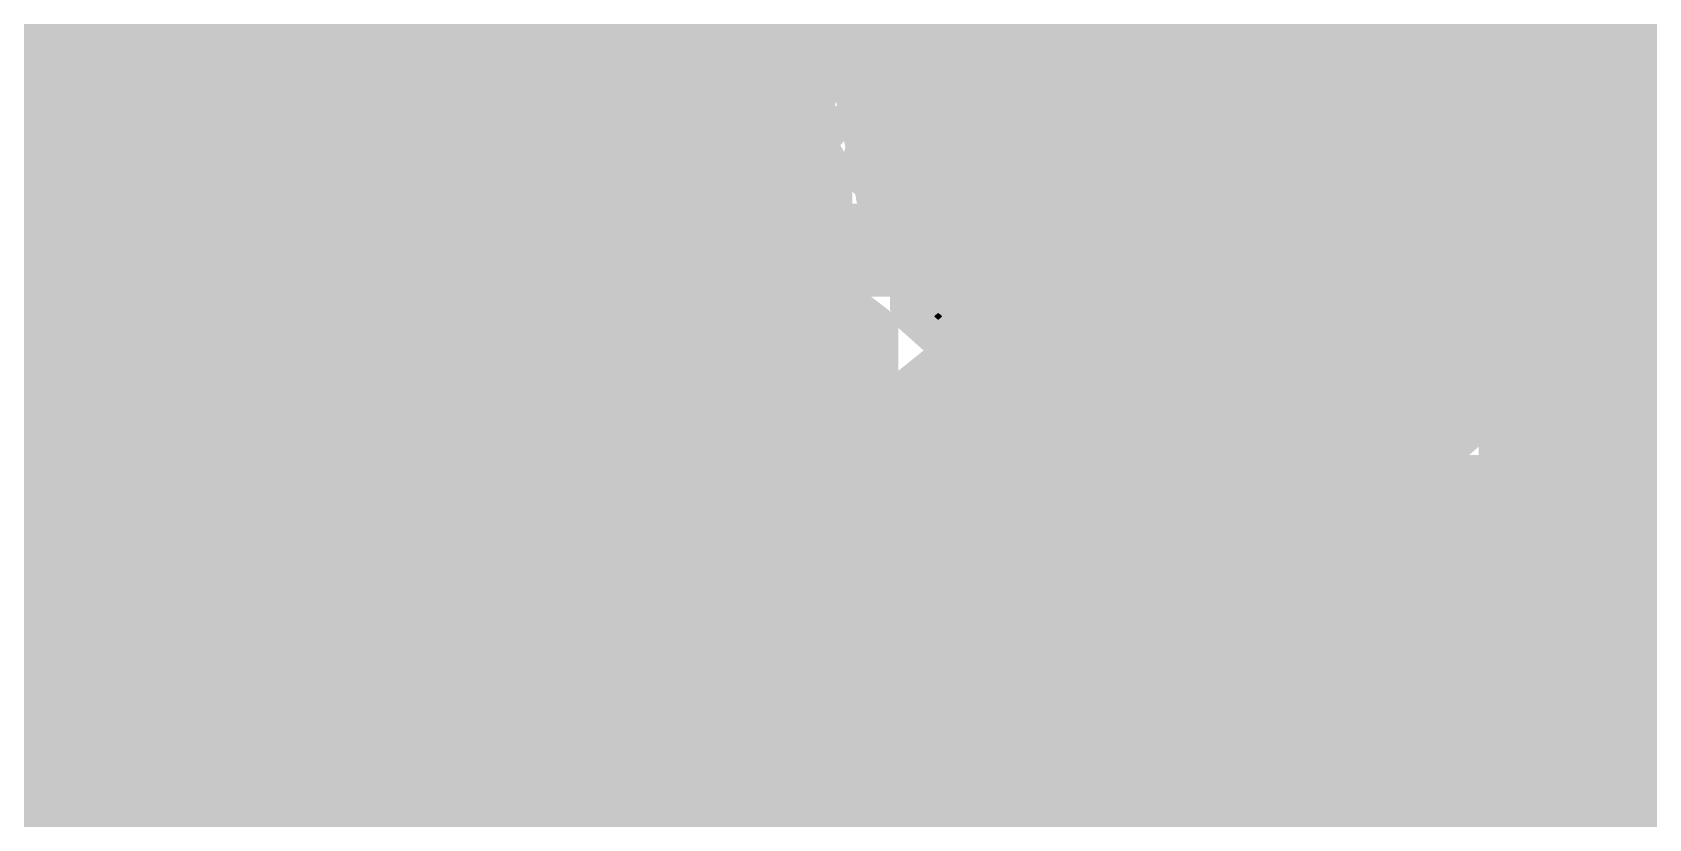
# Model space of a CAD drawing. Header units: millimetres. Extents: x -0.5 to 77.7, y -66.2 to -6.
# Drawn here: x 18.24 to 24.57, y -45.2 to -42.11 of the extents above; entities that cross this region are included whole.
import ezdxf

# ---------------------------------------------------------------- set-up
doc = ezdxf.new("R2010")
doc.units = ezdxf.units.MM
doc.header["$MEASUREMENT"] = 0
for name, color, linetype, true_color in [('Inner1', 7, 'Continuous', 0x999966), ('Inner2', 7, 'Continuous', 0x008000), ('Top-Silkscreen-Layer', 7, 'Continuous', 0xffcc00)]:
    doc.layers.add(name, color=color, linetype=linetype, true_color=true_color)

msp = doc.modelspace()

# ---------------------------------------------------------------- hatches: boundary and pattern name
at = {"layer": 'Inner1'}
msp.add_hatch(color=256, dxfattribs=at).paths.add_polyline_path([(77.23901447802896, -6.454152908305818), (77.23901447802896, -65.68199136398273), (-0.022860045720091406, -65.68199136398273), (-0.02286004572008509, -6.454152908305818)])
at = {"layer": 'Top-Silkscreen-Layer'}
for points in [[(21.959528884793162, -36.45979636212635), (21.948815333120574, -36.476519938278614), (21.9440521058534, -36.48304266220509), (21.939288878586225, -36.491536757054575), (21.934525651319053, -36.500030851904064), (21.92976984340899, -36.50852494675355), (21.92500661614182, -36.517012426264365), (21.920243388874642, -36.525506521113854), (21.91548016160747, -36.53400061596335), (21.910716934340293, -36.54249471081284), (21.90595370707312, -36.55098880566232), (21.901190479805944, -36.55947628517314), (21.896427252538768, -36.56797038002263), (21.89166402527159, -36.57646447487212), (21.88690079800442, -36.58495856972161), (21.882144990094357, -36.593452664571096), (21.877381762827184, -36.601940144081915), (21.872618535560008, -36.61892833378089), (21.867855308292835, -36.63591652347987), (21.86309208102566, -36.64441061832936), (21.858328853758486, -36.65289809784018), (21.85356562649131, -36.665639240114416), (21.848802399224137, -36.67838038238864), (21.84403917195696, -36.68687447723813), (21.83927594468979, -36.695361956748954), (21.834512717422612, -36.708103099023184), (21.82975690951255, -36.720844241297414), (21.824993682245374, -36.73358538357165), (21.8202304549782, -36.74631991050722), (21.815467227711025, -36.75481400535671), (21.810704000443852, -36.76330810020619), (21.805940773176676, -36.776049242480426), (21.801177545909503, -36.788783769415986), (21.796414318642327, -36.797277864265475), (21.791651091375154, -36.80577195911496), (21.786887864107978, -36.8185131013892), (21.78213205619792, -36.83124762832476), (21.777368828930744, -36.83974172317424), (21.77260560166357, -36.84823581802374), (21.767842374396395, -36.86097696029797), (21.763079147129222, -36.873711487233535), (21.758315919862046, -36.886452629507765), (21.753552692594873, -36.899193771782), (21.748789465327697, -36.90768786663149), (21.744026238060524, -36.91617534614231), (21.739263010793344, -36.92891648841654), (21.734507202883286, -36.94165763069077), (21.72974397561611, -36.950151725540266), (21.724980748348937, -36.958639205051085), (21.72021752108176, -36.97138034732531), (21.715454293814588, -36.984121489599545), (21.71069106654741, -36.996862631873775), (21.70592783928024, -37.00959715880934), (21.701164612013063, -37.01809125365883), (21.69640138474589, -37.02658534850832), (21.691638157478714, -37.03932649078255), (21.68687493021154, -37.05206101771812), (21.682119122301483, -37.060555112567606), (21.677355895034307, -37.069049207417095), (21.67259266776713, -37.081790349691325), (21.667829440499954, -37.094524876626885), (21.66306621323278, -37.10726601890112), (21.658302985965605, -37.12000716117535), (21.653539758698432, -37.12850125602484), (21.648776531431256, -37.13698873553566), (21.64401330416408, -37.170965114933615), (21.639250076896907, -37.204934878992894), (21.63449426898685, -37.22616350077795), (21.629731041719673, -37.24739873790167), (21.6249678144525, -37.27287440711147), (21.620204587185324, -37.29835669165993), (21.61544135991815, -37.31958531344499), (21.610678132650975, -37.34082055056871), (21.605914905383802, -37.646561657779614), (21.605914905383802, -37.95230276499051), (21.18244767874632, -37.95230276499051), (20.758980452108847, -37.95230276499051), (20.756205612548218, -37.957608266602115), (20.753423353630478, -37.96292038355237), (20.750648514069848, -37.957608266602115), (20.747873674509222, -37.95230276499051), (19.945440525203917, -37.95230276499051), (19.143014795255723, -37.95230276499051), (19.136211244782203, -37.958369030548916), (19.129407694308686, -37.964435296107304), (19.129407694308686, -38.242874900636096), (19.129407694308686, -38.52132112050354), (18.840935670360057, -38.52132112050354), (18.552463646411432, -38.52132112050354), (18.54566009593792, -38.527387386061946), (18.538856545464395, -38.533453651620334), (18.538856545464395, -38.93321856731705), (18.538856545464395, -39.332990098352425), (18.54566009593792, -39.339056363910814), (18.552463646411432, -39.345122629469216), (18.812363726114125, -39.345122629469216), (19.072256386459706, -39.345122629469216), (19.072256386459706, -39.54712861102994), (19.072256386459706, -39.749141207929334), (19.07905993693322, -39.75520747348773), (19.08586348740674, -39.761273739046125), (19.16479060838525, -39.761273739046125), (19.243710310006648, -39.761273739046125), (19.243710310006648, -39.80798464537964), (19.243710310006648, -39.854695551713164), (18.902850205476216, -39.854695551713164), (18.56199010094578, -39.854695551713164), (18.555186550472268, -39.86076181727156), (18.548382999998747, -39.866828082829954), (18.548382999998747, -39.93294839281487), (18.548382999998747, -39.999068702799796), (18.54089686867074, -39.999068702799796), (18.51981105575281, -40.01787611063242), (18.51981105575281, -40.024550987348256), (18.464870716323794, -40.024550987348256), (18.409937796251896, -40.024550987348256), (18.398200373297577, -40.031404478208124), (18.38645553098615, -40.044145620482354), (18.381692303718978, -40.05002665655805), (18.376936495808913, -40.05852075140754), (18.37217326854174, -40.06701484625703), (18.367410041274564, -40.07550894110652), (18.36264681400739, -40.08399642061734), (18.357883586740215, -40.07550894110652), (18.357883586740215, -40.06701484625703), (18.19595611772762, -40.06701484625703), (18.034036068072137, -40.06701484625703), (18.034036068072137, -41.544762428553284), (18.034036068072137, -43.02251662618819), (19.79616306007065, -43.02251662618819), (21.558290052069168, -43.02251662618819), (21.558290052069168, -42.96731162500519), (21.558290052069168, -42.91210662382218), (19.85807759518681, -42.91210662382218), (18.157857718947337, -42.91210662382218), (18.157857718947337, -41.544762428553284), (18.157857718947337, -40.17741823328437), (18.257870652843778, -40.17741823328437), (18.357883586740215, -40.17317118585963), (18.36264681400739, -40.16892413843488), (18.367410041274564, -40.17741823328437), (18.37217326854174, -40.18591232813386), (18.376936495808913, -40.19121782974546), (18.38820649926505, -40.20820601944443), (18.399476502721182, -40.219882092193146), (18.45964006955844, -40.219882092193146), (18.51981105575281, -40.219882092193146), (18.51981105575281, -40.22655696890898), (18.54089686867074, -40.245364376741605), (18.548382999998747, -40.245364376741605), (18.548382999998747, -40.30723763930178), (18.548382999998747, -40.36911751720063), (18.555186550472268, -40.375183782759024), (18.56199010094578, -40.38125004831742), (18.69806111041616, -40.38125004831742), (18.83413211988654, -40.38125004831742), (18.83413211988654, -40.80831646669625), (18.83413211988654, -41.235382885075076), (18.840935670360057, -41.241449150633464), (18.847739220833578, -41.24751541619187), (18.902850205476216, -41.24751541619187), (18.957961190118855, -41.24751541619187), (18.957961190118855, -41.27299108540166), (18.957961190118855, -41.29847336995013), (18.88856052367469, -41.29847336995013), (18.819167276587645, -41.29847336995013), (18.812363726114125, -41.30453963550852), (18.805560175640608, -41.31060590106692), (18.805560175640608, -41.51898906910343), (18.805560175640608, -41.72737223713994), (19.12225543405081, -42.00975458351475), (19.438958111818124, -42.29213031455089), (19.903305996153627, -42.29213031455089), (20.367661299846244, -42.28788326712614), (20.381950981647766, -42.2836362197014), (20.39624066344929, -42.27938917227665), (20.41528615316087, -42.27514874019058), (20.434339062229576, -42.27090169276584), (20.55816071310477, -42.2666546453411), (20.681989783337084, -42.27090169276584), (20.729614636651714, -42.27514874019058), (20.777239489966348, -42.27090169276584), (20.796292399035046, -42.2666546453411), (20.815337888746633, -42.26240759791635), (20.82962757054816, -42.2581605504916), (20.84391725234968, -42.25391350306686), (20.853436287526915, -42.249666455642114), (20.862962742061264, -42.25391350306686), (20.872489196595613, -42.2581605504916), (20.88201565112996, -42.26240759791635), (20.94393018624612, -42.2666546453411), (21.005837302005162, -42.26240759791635), (21.043943120142558, -42.2581605504916), (21.082041518922843, -42.25391350306686), (21.124903144970297, -42.249666455642114), (21.167764771017758, -42.24541940821737), (21.220152851599565, -42.241172360792625), (21.27254093218137, -42.24541940821737), (21.30587610369448, -42.249666455642114), (21.339218694564703, -42.25391350306686), (21.36779063881064, -42.2581605504916), (21.396362583056572, -42.26240759791635), (21.42494194665962, -42.2666546453411), (21.453513890905555, -42.27090169276584), (21.4820932545086, -42.27514874019058), (21.510665198754534, -42.27514874019058), (21.510665198754534, -42.326100078610175), (21.51542842602171, -42.37705803236844), (21.520191653288887, -42.4025403169169), (21.52495488055606, -42.4280159861267), (21.529718107823236, -42.44925122325042), (21.53448133509041, -42.47047984503548), (21.53923714300047, -42.49595551424527), (21.544000370267643, -42.52143779879373), (21.54876359753482, -42.54266642057879), (21.553526824801992, -42.5639016577025), (21.558290052069168, -42.57239575255199), (21.550803920741163, -42.58088984740149), (21.538970046144364, -42.621011876421846), (21.54822940382261, -42.62848059377782), (21.542753918272496, -42.63629330874453), (21.537285852079492, -42.64410602371123), (21.546070370902445, -42.65277211736608), (21.566102635110187, -42.65891776698849), (21.577342961137866, -42.656403938294716), (21.577342961137866, -42.67809563378652), (21.58210618840504, -42.699787329278315), (21.586869415672215, -42.725262998488105), (21.591625223582277, -42.75074528303658), (21.596388450849453, -42.77197390482163), (21.601151678116626, -42.793209141945354), (21.605914905383802, -42.818684811155144), (21.610678132650975, -42.84416709570361), (21.61544135991815, -42.86539571748867), (21.620204587185324, -42.886630954612386), (21.6249678144525, -42.91210662382218), (21.629731041719673, -42.93758229303198), (21.63449426898685, -42.94607638788147), (21.639250076896907, -42.95457048273096), (21.64401330416408, -42.96306457758045), (21.648776531431256, -42.97155867242993), (21.653539758698432, -42.98004615194075), (21.658302985965605, -42.988540246790244), (21.66306621323278, -43.001281389064474), (21.667829440499954, -43.0140225313387), (21.67259266776713, -43.02251662618819), (21.677355895034307, -43.03100410569901), (21.682119122301483, -43.03949820054851), (21.68687493021154, -43.04799229539799), (21.691638157478714, -43.05648639024748), (21.69640138474589, -43.06498048509697), (21.701164612013063, -43.07346796460779), (21.70592783928024, -43.081962059457275), (21.71069106654741, -43.090456154306764), (21.715454293814588, -43.09895024915625), (21.72021752108176, -43.10744434400574), (21.724980748348937, -43.11593182351656), (21.72974397561611, -43.1286729657908), (21.734507202883286, -43.14141410806503), (21.739263010793344, -43.14990820291452), (21.744026238060524, -43.158395682425336), (21.748789465327697, -43.16205396470865), (21.73688139715976, -43.16368133802093), (21.724980748348937, -43.16165704438857), (21.724980748348937, -43.17012467788339), (21.732214621535068, -43.18394412036048), (21.739441075364084, -43.18929592934275), (21.748878497613067, -43.18168167453608), (21.758315919862046, -43.17406741972942), (21.758315919862046, -43.181397214973366), (21.78311883069408, -43.20085954133411), (21.801177545909503, -43.2093536361836), (21.814473033857755, -43.21784773103308), (21.834512717422612, -43.234763152006714), (21.86309208102566, -43.2645586373666), (21.89166402527159, -43.294321046033154), (21.91548016160747, -43.31976363854961), (21.939288878586225, -43.345199615727395), (21.967868242189272, -43.374968639732614), (21.99644018643521, -43.40487658584985), (22.010729868236734, -43.42167293072746), (22.025019550038255, -43.444614925227484), (22.02978277730543, -43.455649310125416), (22.03453858521549, -43.464136789636235), (22.039301812482666, -43.472630884485724), (22.04406503974984, -43.48112497933521), (22.048828267017015, -43.4896190741847), (22.053591494284188, -43.498113169034184), (22.058354721551364, -43.50660726388368), (22.06311794881854, -43.5150947433945), (22.067881176085717, -43.52358883824399), (22.07264440335289, -43.536197673744866), (22.07264440335289, -43.54879989390707), (22.06466859445536, -43.54607437437592), (22.056700204914947, -43.54334885484478), (22.059534399332488, -43.549937732157936), (22.056974721128164, -43.5613359606826), (22.051580848506305, -43.56614531189411), (22.06194569039453, -43.57538694001307), (22.072303112925646, -43.58462856813201), (22.08148827703275, -43.57721938882405), (22.090666021782745, -43.569810209516085), (22.12452054829383, -43.599572618182634), (22.158367655447805, -43.63385991849797), (22.234957678935412, -43.70193836872856), (22.25361736207707, -43.7146795110028), (22.274577045924058, -43.72741403793837), (22.282189306323, -43.731661085363115), (22.29171576085735, -43.735908132787856), (22.301242215391703, -43.74251685611701), (22.329814159637635, -43.77412494427188), (22.358393523240682, -43.80395350632511), (22.37743901295227, -43.82508289803014), (22.396491922020967, -43.84140293852367), (22.396491922020967, -44.00947223271845), (22.40125514928814, -44.17753491157457), (22.406018376555316, -44.19027605384879), (22.41078160382249, -44.20301719612303), (22.415544831089665, -44.21057191288168), (22.425071285624014, -44.224245817908084), (22.43459032080125, -44.23792633827315), (22.43935354806842, -44.2454810550318), (22.444116775335598, -44.25397514988129), (22.448880002602774, -44.26246262939211), (22.45364322986995, -44.27095672424159), (22.458406457137123, -44.27945081909109), (22.4631696844043, -44.287005535849744), (22.472696138938648, -44.30067944087614), (22.482215174115883, -44.31254074310755), (22.503308406390925, -44.33040877284935), (22.51079453771893, -44.334655820274094), (22.518406798117873, -44.33890286769884), (22.539366481964866, -44.351637394634395), (22.559280036458784, -44.36437853690863), (22.572709072835085, -44.37287263175812), (22.586130689854272, -44.38136672660762), (22.606044244348194, -44.39410125354317), (22.625950379485, -44.40684239581741), (22.639379415861303, -44.415336490666895), (22.652808452237604, -44.423830585516384), (22.672714587374415, -44.436565112451945), (22.69164136737217, -44.44930625472618), (22.705159436033842, -44.45639789777809), (22.71311298686003, -44.46348954083), (22.7072071785973, -44.465242605576975), (22.701293950977462, -44.474199774133204), (22.691767496443113, -44.48752306621021), (22.682241041908764, -44.50120358657527), (22.677477814641584, -44.50875830333393), (22.672714587374415, -44.51631302009259), (22.663195552197177, -44.52998692511898), (22.653669097662828, -44.536112728725385), (22.653669097662828, -44.569143114693844), (22.65843232493, -44.602180116000966), (22.663195552197177, -44.610667595511785), (22.66795877946435, -44.619161690361274), (22.672714587374415, -44.62765578521076), (22.677477814641584, -44.636149880060245), (22.682241041908764, -44.64889102233448), (22.687004269175937, -44.66162554927005), (22.691767496443113, -44.67011964411954), (22.696530723710286, -44.67861373896902), (22.701293950977462, -44.685288615684854), (22.70809750145098, -44.69802314262042), (22.7149010519245, -44.704089408178824), (22.953707899352146, -44.704089408178824), (23.192514746779793, -44.704089408178824), (23.199318297253313, -44.69802314262042), (23.20612184772683, -44.68722690991453), (23.244220246507115, -44.64889102233448), (23.282318645287397, -44.615278486563255), (23.282318645287397, -44.601941963808926), (23.282318645287397, -44.58859882571592), (23.296608327088922, -44.5766978314525), (23.310898008890444, -44.55894887780672), (23.320417044067682, -44.54697511481796), (23.32994349860203, -44.534233972543724), (23.33946995313638, -44.521492830269494), (23.34899640767073, -44.50875830333393), (23.358522862205078, -44.4960171610597), (23.368041897382312, -44.48327601878547), (23.37756835191666, -44.4705414918499), (23.38709480645101, -44.45780034957567), (23.396621260985363, -44.44505920730143), (23.40614771551971, -44.432318065027204), (23.415666750696946, -44.41958353809164), (23.425193205231295, -44.40684239581741), (23.434719659765644, -44.39410125354317), (23.444246114299993, -44.38136672660762), (23.453772568834342, -44.36862558433338), (23.46329160401158, -44.35588444205914), (23.47281805854593, -44.34314991512358), (23.482344513080278, -44.33040877284935), (23.491870967614627, -44.317667630575116), (23.501397422148976, -44.30399372554872), (23.506160649416152, -44.29643900879007), (23.510923876683325, -44.28369786651583), (23.515679684593383, -44.27095672424159), (23.52044291186056, -44.25821558196737), (23.525206139127736, -44.2454810550318), (23.52996936639491, -44.228492865332825), (23.534732593662085, -44.21150467563385), (23.539495820929258, -44.19877014869829), (23.544259048196434, -44.18602900642405), (23.549022275463606, -44.041649239998755), (23.553785502730786, -43.89727608891213), (23.55854872999796, -43.88972137215347), (23.568067765175194, -43.8760408517884), (23.577594219709543, -43.864212626250335), (23.601410356045413, -43.837824040304376), (23.625219073024176, -43.81238806312659), (23.653798436627223, -43.78261903912137), (23.682370380873156, -43.75285663045482), (23.70618651720903, -43.72741403793837), (23.72999523418779, -43.70193836872856), (23.75381137052366, -43.67646269951877), (23.777620087502424, -43.64913473548199), (23.777620087502424, -43.64248632012082), (23.79909170699028, -43.64248632012082), (23.82055590712102, -43.64248632012082), (23.89434141361954, -43.57670339240796), (23.968119500760952, -43.50655434117433), (24.05860598012304, -43.42167293072746), (24.149099878842247, -43.336798135619254), (24.387224145415406, -43.12017887094131), (24.62534841198857, -42.90792572978411), (24.62534841198857, -42.45746747387586), (24.62534841198857, -42.00701583330627), (24.63215196246209, -42.000949567747874), (24.64644164426361, -41.99488330218947), (24.653920356234504, -41.99063625476474), (24.663446810768853, -41.98638920733999), (24.672973265303202, -41.98214215991525), (24.68249971983755, -41.9778951124905), (24.6920261743719, -41.97364806506575), (24.701545209549135, -41.96940101764101), (24.711071664083487, -41.96516058555493), (24.720598118617836, -41.96091353813019), (24.730124573152185, -41.956666490705445), (24.739651027686534, -41.9524194432807), (24.74917006286377, -41.94817239585596), (24.758696517398118, -41.943925348431215), (24.768222971932467, -41.939678301006474), (24.777749426466816, -41.935431253581726), (24.787275881001165, -41.931184206156985), (24.796794916178403, -41.92693715873224), (24.80632137071275, -41.92269672664616), (24.8158478252471, -41.91844967922142), (24.82537427978145, -41.91420263179667), (25.268287641414666, -41.909955584371936), (25.71120100304788, -41.909955584371936), (25.71120100304788, -41.442846521036756), (25.715964230315056, -40.975744073040254), (25.72072745758223, -41.04369021649749), (25.72072745758223, -41.11162974461605), (25.94221010614874, -41.11162974461605), (26.163700174072357, -41.11162974461605), (26.251775362372406, -41.033099059290294), (26.339850550672452, -40.95456837396454), (26.339850550672452, -40.843801143310465), (26.339850550672452, -40.73303391265639), (26.32080506096087, -40.71671387216286), (26.30175215189217, -40.6956506338445), (26.25889052584471, -40.65301477613037), (26.21602889979725, -40.61062368594694), (26.189935020827388, -40.58285910955808), (26.16384856121464, -40.559599578802), (25.94228429971988, -40.559599578802), (25.72072745758223, -40.559599578802), (25.72072745758223, -40.61904501207108), (25.72072745758223, -40.678497060678836), (25.658812922466073, -40.678497060678836), (25.596898387349917, -40.678497060678836), (25.596898387349917, -40.521376151979304), (25.596898387349917, -40.36426185861845), (25.682621639444832, -40.36426185861845), (25.768352310896862, -40.36426185861845), (25.768352310896862, -40.34302662149472), (25.77311553816404, -40.32179799970967), (25.77787876543121, -40.094309733600475), (25.77787876543121, -39.866828082829954), (25.771075214957694, -39.86076181727156), (25.764271664484173, -39.854695551713164), (25.451983504199674, -39.854695551713164), (25.13969534391518, -39.854695551713164), (25.13969534391518, -39.627207285603966), (25.13969534391518, -39.39971901949478), (25.132891793441658, -39.39365275393638), (25.12608824296814, -39.38758648837799), (25.018596597100807, -39.38758648837799), (24.911097531876365, -39.38758648837799), (24.911097531876365, -39.264441959076414), (24.911097531876365, -39.14129742977484), (25.018596597100807, -39.14129742977484), (25.12608824296814, -39.14129742977484), (25.132891793441658, -39.135231164216435), (25.13969534391518, -39.12916489865805), (25.13969534391518, -38.861031991773736), (25.13969534391518, -38.59290570022809), (25.132891793441658, -38.58683943466969), (25.12608824296814, -38.58077316911129), (25.06843983819252, -38.58077316911129), (25.0107914334169, -38.58077316911129), (24.9942833638383, -38.56604742523671), (24.977775294259697, -38.54682986640668), (24.911097531876365, -38.48310430901952), (24.844419769493033, -38.421634582118074), (24.92811011773872, -38.41940521298702), (25.011793046627293, -38.41940521298702), (25.018596597100807, -38.41333894742863), (25.02540014757433, -38.407272681870225), (25.02540014757433, -38.18585068131943), (25.02540014757433, -37.964435296107304), (25.018596597100807, -37.958369030548916), (25.011793046627293, -37.95230276499051), (24.585209690001943, -37.95230276499051), (24.158618914019478, -37.95654981241526), (23.75381137052366, -37.96079685984), (23.34899640767073, -37.95654981241526), (23.1203911762748, -37.95230276499051), (22.89179336423599, -37.95230276499051), (22.89179336423599, -37.65174146795652), (22.89179336423599, -37.35118678626119), (22.88226690970164, -37.345067597993456), (22.872740455167293, -37.3228929827789), (22.86798464725723, -37.30684417117076), (22.863221419990058, -37.29410964423519), (22.858458192722882, -37.28136850196096), (22.85369496545571, -37.264380312261984), (22.848931738188533, -37.24739873790167), (22.84416851092136, -37.2304105482027), (22.83940528365418, -37.21342897384239), (22.834642056387008, -37.20068783156816), (22.82987882911983, -37.18794668929392), (22.82511560185266, -37.170965114933615), (22.820359793942597, -37.15397692523464), (22.815596566675424, -37.13698873553566), (22.810833339408248, -37.12000716117535), (22.806070112141075, -37.10726601890112), (22.8013068848739, -37.094524876626885), (22.796543657606726, -37.077543302266584), (22.79178043033955, -37.060555112567606), (22.787017203072377, -37.04356692286862), (22.7822539758052, -37.02658534850832), (22.77749074853803, -37.01384420623408), (22.772727521270852, -37.00110306395986), (22.76797171336079, -36.984121489599545), (22.763208486093614, -36.96713329990057), (22.75844525882644, -36.95439215762634), (22.753682031559265, -36.94165763069077), (22.748918804292092, -36.93316353584128), (22.744155577024916, -36.92466944099179), (22.739392349757743, -36.91617534614231), (22.734629122490567, -36.90768786663149), (22.729865895223394, -36.894946724357254), (22.725102667956218, -36.88220558208302), (22.72034686004616, -36.873711487233535), (22.715583632778984, -36.865224007722716), (22.71082040551181, -36.85248286544848), (22.706057178244635, -36.83974172317424), (22.701293950977462, -36.83124762832476), (22.696530723710286, -36.82275353347527), (22.691767496443113, -36.810019006539704), (22.687004269175937, -36.797277864265475), (22.682241041908764, -36.788783769415986), (22.677477814641584, -36.7802896745665), (22.672714587374415, -36.77180219505568), (22.66795877946435, -36.76330810020619), (22.663195552197177, -36.75056695793196), (22.65843232493, -36.73782581565772), (22.653669097662828, -36.7293383361469), (22.64890587039565, -36.720844241297414), (22.64414264312848, -36.708103099023184), (22.639379415861303, -36.695361956748954), (22.63461618859413, -36.68687447723813), (22.629852961326954, -36.67838038238864), (22.62508973405978, -36.665639240114416), (22.62033392614972, -36.65289809784018), (22.615570698882543, -36.64441061832936), (22.61080747161537, -36.63591652347987), (22.606044244348194, -36.62742242863038), (22.601281017081018, -36.61892833378089), (22.596517789813845, -36.606187191506656), (22.59175456254667, -36.593452664571096), (22.586991335279496, -36.58495856972161), (22.58222810801232, -36.57646447487212), (22.577464880745147, -36.56372333259789), (22.572709072835085, -36.55098880566232), (22.567945845567912, -36.54249471081284), (22.563182618300736, -36.53400061596335), (22.558419391033564, -36.52125947368911), (22.553656163766387, -36.50852494675355), (22.548892936499215, -36.50196253079507), (22.518154539975995, -36.47454856735559), (22.51079453771893, -36.47030151993086), (22.502321631894766, -36.46606108784478), (22.486978401383055, -36.45756699299529), (22.480115496052626, -36.4490728981458), (22.225178966259186, -36.44933089635384), (21.970249855822864, -36.44958889456189)], [(23.634745527558525, -41.525955020720644), (23.634745527558525, -41.90631714810463), (23.641549078032046, -41.91238341366302), (23.648352628505563, -41.91844967922142), (23.81775880948905, -41.91844967922142), (23.98717240982965, -41.91844967922142), (23.98717240982965, -42.15199759555034), (23.98717240982965, -42.38555212721793), (23.75009427260956, -42.38555212721793), (23.51302355474658, -42.38555212721793), (23.506160649416152, -42.394046222067416), (23.49273161303985, -42.4025403169169), (23.47281805854593, -42.415274843852465), (23.452911923409125, -42.4280159861267), (23.43948288703282, -42.43651008097619), (23.425193205231295, -42.44500417582567), (23.410910942786888, -42.45349165533649), (23.396621260985363, -42.46198575018598), (23.38233157918384, -42.47047984503548), (23.368041897382312, -42.478973939884966), (23.353759634937905, -42.48746803473445), (23.346889310250358, -42.49595551424527), (23.325180271334858, -42.49595551424527), (23.30347123241935, -42.49595551424527), (23.296608327088922, -42.504449609094756), (23.28974542175849, -42.512943703944245), (23.268028963485875, -42.512943703944245), (23.246319924570372, -42.512943703944245), (23.239457019239943, -42.52143779879373), (23.224121208085343, -42.52993189364322), (23.215640882904065, -42.534178941067964), (23.2071679770799, -42.53842598849271), (23.19183216592531, -42.54691346800353), (23.177542484123784, -42.55540756285302), (23.163260221679376, -42.5639016577025), (23.147916991167666, -42.57239575255199), (23.1394440853435, -42.57664279997674), (23.130971179519335, -42.58088984740149), (23.115635368364742, -42.589377326912306), (23.101345686563217, -42.597871421761795), (23.087056004761696, -42.60636551661128), (23.063247287782932, -42.610612564036025), (23.044194378714234, -42.60636551661128), (23.025141469645536, -42.60211846918654), (23.006095979933953, -42.597871421761795), (22.98704307086525, -42.59362437433705), (22.96799758115367, -42.589377326912306), (22.948944672084973, -42.58513027948756), (22.929891763016272, -42.58088984740149), (22.91084627330469, -42.57664279997674), (22.89179336423599, -42.57239575255199), (22.872740455167293, -42.57239575255199), (22.872740455167293, -42.56588625930286), (22.856232385588687, -42.54465102217914), (22.839724316010084, -42.52993189364322), (22.799081077739707, -42.52993189364322), (22.75844525882644, -42.525684846218475), (22.748918804292092, -42.52143779879373), (22.739392349757743, -42.51719075136899), (22.729865895223394, -42.512943703944245), (22.72034686004616, -42.508696656519504), (22.71082040551181, -42.504449609094756), (22.701293950977462, -42.500202561670015), (22.691767496443113, -42.49595551424527), (22.682241041908764, -42.49171508215919), (22.672714587374415, -42.48746803473445), (22.663195552197177, -42.4832209873097), (22.653669097662828, -42.478973939884966), (22.64414264312848, -42.47472689246022), (22.63461618859413, -42.47047984503548), (22.62508973405978, -42.46623279761073), (22.615570698882543, -42.46198575018598), (22.606044244348194, -42.45773870276124), (22.596517789813845, -42.45349165533649), (22.586991335279496, -42.44925122325042), (22.577464880745147, -42.44500417582567), (22.567945845567912, -42.440757128400925), (22.560674875596213, -42.43651008097619), (22.51079453771893, -42.393966838003394), (22.499101630907298, -42.37898971125944), (22.487416143452784, -42.36856393751895), (22.375279980032097, -42.36856393751895), (22.263143816611418, -42.36856393751895), (22.263143816611418, -42.09437138041491), (22.263143816611418, -41.8201722079722), (22.256340266137897, -41.8141059424138), (22.24953671566438, -41.80803967685541), (22.082163438530124, -41.80803967685541), (21.91479758075298, -41.80803967685541), (21.90799403027946, -41.8141059424138), (21.901190479805944, -41.8201722079722), (21.901190479805944, -41.86506389617206), (21.901190479805944, -41.909955584371936), (21.848802399224137, -41.909955584371936), (21.796414318642327, -41.909955584371936), (21.796414318642327, -41.78681105507036), (21.796414318642327, -41.66365991043011), (22.103939251659654, -41.66365991043011), (22.411464184676976, -41.66365991043011), (22.418267735150494, -41.65759364487171), (22.425071285624014, -41.65152737931332), (22.425071285624014, -41.44527435032784), (22.425071285624014, -41.23902132134238), (22.432275481381687, -41.23902132134238), (22.484663561963494, -41.19873390885532), (22.529840027430517, -41.152023002521794), (22.529840027430517, -41.14559950867534), (23.08229277749452, -41.14559950867534), (23.634745527558525, -41.14559950867534)], [(22.03453858521549, -42.60211846918654), (22.058354721551364, -42.60636551661128), (22.082163438530124, -42.610612564036025), (22.091689893064473, -42.614859611460766), (22.10121634759882, -42.619106658885514), (22.11074280213317, -42.623353706310255), (22.12026925666752, -42.627600753735), (22.129788291844758, -42.63184118582108), (22.139314746379107, -42.63608823324582), (22.148841200913456, -42.64033528067057), (22.158367655447805, -42.644582328095304), (22.17265733724933, -42.64882937552005), (22.186939599693737, -42.65307642294479), (22.196466054228086, -42.65732347036954), (22.205992508762435, -42.66157051779429), (22.215518963296784, -42.66581756521903), (22.225045417831137, -42.67006461264378), (22.23456445300837, -42.674305044729856), (22.24409090754272, -42.6785520921546), (22.25361736207707, -42.682799139579345), (22.263143816611418, -42.68704618700408), (22.277433498412943, -42.69129323442883), (22.29171576085735, -42.69554028185357), (22.301242215391703, -42.699787329278315), (22.310768669926052, -42.704034376703056), (22.3202951244604, -42.708281424127804), (22.329814159637635, -42.71252847155255), (22.339340614171984, -42.716768903638624), (22.348867068706333, -42.72101595106337), (22.358393523240682, -42.725262998488105), (22.36791997777503, -42.72951004591285), (22.37743901295227, -42.7337570933376), (22.38696546748662, -42.73800414076234), (22.40125514928814, -42.74225118818709), (22.415544831089665, -42.74649823561183), (22.425071285624014, -42.75074528303658), (22.43459032080125, -42.75499233046132), (22.444116775335598, -42.75923937788607), (22.45364322986995, -42.76347980997215), (22.4631696844043, -42.76772685739688), (22.472696138938648, -42.77197390482163), (22.482215174115883, -42.77622095224637), (22.49174162865023, -42.78046799967112), (22.506031310451753, -42.784715047095865), (22.52032099225328, -42.788962094520606), (22.529840027430517, -42.793209141945354), (22.539366481964866, -42.797456189370095), (22.548892936499215, -42.801703236794836), (22.558419391033564, -42.80594366888092), (22.567945845567912, -42.810190716305655), (22.577464880745147, -42.8144377637304), (22.59175456254667, -42.818684811155144), (22.606044244348194, -42.82293185857989), (22.615570698882543, -42.82717890600463), (22.62508973405978, -42.83142595342938), (22.63461618859413, -42.83567300085413), (22.64414264312848, -42.83992004827887), (22.653669097662828, -42.84416709570361), (22.663195552197177, -42.84840752778968), (22.677477814641584, -42.85265457521443), (22.691767496443113, -42.85690162263918), (22.701293950977462, -42.86114867006392), (22.71082040551181, -42.86539571748867), (22.72034686004616, -42.86964276491341), (22.729865895223394, -42.873889812338156), (22.739392349757743, -42.8781368597629), (22.748918804292092, -42.882383907187645), (22.763208486093614, -42.886630954612386), (22.77749074853803, -42.89087800203713), (22.85369496545571, -42.895118434123205), (22.929891763016272, -42.89087800203713), (22.953707899352146, -42.886630954612386), (22.977516616330902, -42.882383907187645), (23.001332752666777, -42.8781368597629), (23.025141469645536, -42.873889812338156), (23.053720833248583, -42.86964276491341), (23.08229277749452, -42.86539571748867), (23.106108913830393, -42.86114867006392), (23.12991763080915, -42.85690162263918), (23.268028963485875, -42.85265457521443), (23.40614771551971, -42.84840752778968), (23.415666750696946, -42.84416709570361), (23.425193205231295, -42.83992004827887), (23.43366611105546, -42.83567300085413), (23.44900934156717, -42.82717890600463), (23.464345152721766, -42.818684811155144), (23.47281805854593, -42.8144377637304), (23.482344513080278, -42.810190716305655), (23.491870967614627, -42.80594366888092), (23.50034387343879, -42.801703236794836), (23.515679684593383, -42.793209141945354), (23.531022915105094, -42.784715047095865), (23.539495820929258, -42.78046799967112), (23.549022275463606, -42.77622095224637), (23.55854872999796, -42.77197390482163), (23.568067765175194, -42.76772685739688), (23.577594219709543, -42.76347980997215), (23.586067125533706, -42.75923937788607), (23.601410356045413, -42.75074528303658), (23.61674616720001, -42.74225118818709), (23.625219073024176, -42.73800414076234), (23.634745527558525, -42.7337570933376), (23.644271982092874, -42.72951004591285), (23.652744887917038, -42.725262998488105), (23.66808069907163, -42.716768903638624), (23.68342392958334, -42.708281424127804), (23.691896835407505, -42.704034376703056), (23.701423289941854, -42.699787329278315), (23.710942325119092, -42.69554028185357), (23.72046877965344, -42.69129323442883), (23.72999523418779, -42.68704618700408), (23.738468140011953, -42.682799139579345), (23.75381137052366, -42.674305044729856), (23.769147181678257, -42.66581756521903), (23.777620087502424, -42.66157051779429), (23.787146542036773, -42.65732347036954), (23.79667299657112, -42.65307642294479), (23.81095525901553, -42.64882937552005), (23.825244940817054, -42.64882937552005), (23.825244940817054, -42.65638409227871), (23.834771395351403, -42.67006461264378), (23.844297849885752, -42.68373851767017), (23.849061077152925, -42.69129323442883), (23.8538243044201, -42.69785565038731), (23.882396248666037, -42.725262998488105), (23.91096819291197, -42.75173758383675), (23.92049464744632, -42.76347980997215), (23.930021101980667, -42.7771603303372), (23.93478432924784, -42.784715047095865), (23.93954755651502, -42.793209141945354), (23.94431078378219, -42.801703236794836), (23.94907401104937, -42.81689866971484), (23.94907401104937, -42.832094102634834), (23.930021101980667, -42.84840752778968), (23.91096819291197, -42.86972876431609), (23.89668593046756, -42.886630954612386), (23.882396248666037, -42.89852533353714), (23.882396248666037, -42.91381338119848), (23.87763302139886, -42.929094813521154), (23.872869794131688, -42.94182934045672), (23.868106566864512, -42.95457048273096), (23.86334333959734, -42.96966668557093), (23.86334333959734, -42.98476288841091), (23.834771395351403, -43.009775483913955), (23.80619945110547, -43.03956435393518), (23.79939590063195, -43.05042012468908), (23.792592350158433, -43.05648639024748), (23.73952168872214, -43.05648639024748), (23.686451027285845, -43.05648639024748), (23.679647476812324, -43.062552655805874), (23.672843926338807, -43.099830089199074), (23.672843926338807, -43.13104787237254), (23.663317471804458, -43.13716706064028), (23.653798436627223, -43.14914082362905), (23.639508754825698, -43.166889777274825), (23.625219073024176, -43.18379196757112), (23.60617358331259, -43.20510658875885), (23.58712067424389, -43.226427825285256), (23.572830992442366, -43.24333001558155), (23.55854872999796, -43.26022559053917), (23.539495820929258, -43.28154682706558), (23.52044291186056, -43.30286144825331), (23.506160649416152, -43.31976363854961), (23.491870967614627, -43.33665921350723), (23.47281805854593, -43.35798045003364), (23.453772568834342, -43.37930168656004), (23.43948288703282, -43.39619726151766), (23.425193205231295, -43.413099451813956), (23.40614771551971, -43.4344140730017), (23.38709480645101, -43.45558977207741), (23.36327867011514, -43.48112497933521), (23.33946995313638, -43.50180452801083), (23.33946995313638, -43.52783588566873), (23.33946995313638, -43.55386724332663), (23.31565381680051, -43.57454679200225), (23.291845099821746, -43.599929846470694), (23.253746701041464, -43.638245888034746), (23.215640882904065, -43.67648254553477), (23.18230571139096, -43.71043246357805), (23.148970539877848, -43.74450145771736), (23.123114080335633, -43.761390417336315), (23.110872141097566, -43.76563746476106), (23.096582459296044, -43.76988451218581), (23.08229277749452, -43.77412494427188), (23.068003095692998, -43.77837199169663), (23.053720833248583, -43.78261903912137), (23.03943115144706, -43.78686608654611), (23.025141469645536, -43.79111313397086), (23.01085920720113, -43.7953601813956), (22.996569525399604, -43.79960722882035), (22.98227984359808, -43.80385427624509), (22.96799758115367, -43.80810132366984), (22.953707899352146, -43.81234837109458), (22.93941821755062, -43.81658880318066), (22.9251285357491, -43.820835850605405), (22.91084627330469, -43.82508289803014), (22.906083046037512, -43.82932994545489), (22.90131981877034, -43.82289983626976), (22.860906580570493, -43.78043597736099), (22.82049334237065, -43.74440222763734), (22.801062046089136, -43.74440222763734), (22.78163816916474, -43.74440222763734), (22.75844525882644, -43.72317360585229), (22.729836217794936, -43.70193836872856), (22.71082040551181, -43.662841717201715), (22.71082040551181, -43.63587098145299), (22.701293950977462, -43.62975179318525), (22.691767496443113, -43.617963259679186), (22.663195552197177, -43.58728793427648), (22.63461618859413, -43.557558602303274), (22.606044244348194, -43.52783588566873), (22.577464880745147, -43.49801393895417), (22.558419391033564, -43.476877931910465), (22.539366481964866, -43.46055789141695), (22.539366481964866, -43.41745895999606), (22.539366481964866, -43.374360028575175), (22.532562931491345, -43.36829376301677), (22.52061776653784, -43.362227497458385), (22.38696546748662, -43.243316784904216), (22.23456445300837, -43.103197296580994), (22.082163438530124, -42.967404239746536), (22.082163438530124, -42.94607638788147), (22.082163438530124, -42.924748536016395), (22.032216326438817, -42.880207460765924), (21.977231470867114, -42.83567300085413), (21.952525011677565, -42.811216093799175), (21.958341787654923, -42.78860486623254), (21.9631050149221, -42.76772685739688), (21.967868242189272, -42.74649823561183), (21.97263146945645, -42.725262998488105), (21.97739469672362, -42.708281424127804), (21.982150504633687, -42.69129323442883), (21.98691373190086, -42.67006461264378), (21.991676959168036, -42.64882937552005), (21.99644018643521, -42.63184118582108), (22.001203413702385, -42.614859611460766), (22.005966640969557, -42.60636551661128), (22.005966640969557, -42.597871421761795), (22.020256322771083, -42.597871421761795)], [(21.777168506288668, -43.22018294558283), (21.77104011731252, -43.226765207557314), (21.77896399071025, -43.23383700459322), (21.786887864107978, -43.240902186290455), (21.794819156862825, -43.23383700459322), (21.802743030260554, -43.226765207557314), (21.796614641284407, -43.22018294558283), (21.786887864107978, -43.213600683608334)]]:
    msp.add_hatch(color=256, dxfattribs=at).paths.add_polyline_path(points)

# ---------------------------------------------------------------- linework, layer by layer
at = {"layer": 'Inner2', "const_width": 0.25400050800101603}
for points in [[(22.733045466090935, -46.091295402590816), (22.733045466090935, -31.115062230124465)], [(22.392832105664215, -50.86581153162307), (22.392832105664215, -32.171851663703336)]]:
    msp.add_lwpolyline(points, dxfattribs=at)
at = {"layer": 'Top-Silkscreen-Layer', "const_width": 0.25400050800101603}
for points in [[(18.034036068072137, -43.02251662618819), (19.79616306007065, -43.02251662618819), (21.558290052069168, -43.02251662618819), (21.558290052069168, -42.96731162500519), (21.558290052069168, -42.91210662382218), (19.85807759518681, -42.91210662382218), (18.157857718947337, -42.91210662382218), (18.157857718947337, -41.544762428553284)], [(18.805560175640608, -41.72737223713994), (19.12225543405081, -42.00975458351475), (19.438958111818124, -42.29213031455089), (19.903305996153627, -42.29213031455089), (20.367661299846244, -42.28788326712614), (20.381950981647766, -42.2836362197014), (20.39624066344929, -42.27938917227665), (20.41528615316087, -42.27514874019058), (20.434339062229576, -42.27090169276584), (20.55816071310477, -42.2666546453411), (20.681989783337084, -42.27090169276584), (20.729614636651714, -42.27514874019058), (20.777239489966348, -42.27090169276584), (20.796292399035046, -42.2666546453411), (20.815337888746633, -42.26240759791635), (20.82962757054816, -42.2581605504916), (20.84391725234968, -42.25391350306686), (20.853436287526915, -42.249666455642114), (20.862962742061264, -42.25391350306686), (20.872489196595613, -42.2581605504916), (20.88201565112996, -42.26240759791635), (20.94393018624612, -42.2666546453411), (21.005837302005162, -42.26240759791635), (21.043943120142558, -42.2581605504916), (21.082041518922843, -42.25391350306686), (21.124903144970297, -42.249666455642114), (21.167764771017758, -42.24541940821737), (21.220152851599565, -42.241172360792625), (21.27254093218137, -42.24541940821737), (21.30587610369448, -42.249666455642114), (21.339218694564703, -42.25391350306686), (21.36779063881064, -42.2581605504916), (21.396362583056572, -42.26240759791635), (21.42494194665962, -42.2666546453411), (21.453513890905555, -42.27090169276584), (21.4820932545086, -42.27514874019058), (21.510665198754534, -42.27514874019058), (21.510665198754534, -42.326100078610175), (21.51542842602171, -42.37705803236844), (21.520191653288887, -42.4025403169169), (21.52495488055606, -42.4280159861267), (21.529718107823236, -42.44925122325042), (21.53448133509041, -42.47047984503548), (21.53923714300047, -42.49595551424527), (21.544000370267643, -42.52143779879373), (21.54876359753482, -42.54266642057879), (21.553526824801992, -42.5639016577025), (21.558290052069168, -42.57239575255199), (21.550803920741163, -42.58088984740149), (21.538970046144364, -42.621011876421846), (21.54822940382261, -42.62848059377782), (21.542753918272496, -42.63629330874453), (21.537285852079492, -42.64410602371123), (21.546070370902445, -42.65277211736608), (21.566102635110187, -42.65891776698849), (21.577342961137866, -42.656403938294716), (21.577342961137866, -42.67809563378652), (21.58210618840504, -42.699787329278315), (21.586869415672215, -42.725262998488105), (21.591625223582277, -42.75074528303658), (21.596388450849453, -42.77197390482163), (21.601151678116626, -42.793209141945354), (21.605914905383802, -42.818684811155144), (21.610678132650975, -42.84416709570361), (21.61544135991815, -42.86539571748867), (21.620204587185324, -42.886630954612386), (21.6249678144525, -42.91210662382218), (21.629731041719673, -42.93758229303198), (21.63449426898685, -42.94607638788147), (21.639250076896907, -42.95457048273096), (21.64401330416408, -42.96306457758045), (21.648776531431256, -42.97155867242993), (21.653539758698432, -42.98004615194075), (21.658302985965605, -42.988540246790244), (21.66306621323278, -43.001281389064474), (21.667829440499954, -43.0140225313387), (21.67259266776713, -43.02251662618819), (21.677355895034307, -43.03100410569901), (21.682119122301483, -43.03949820054851), (21.68687493021154, -43.04799229539799), (21.691638157478714, -43.05648639024748), (21.69640138474589, -43.06498048509697), (21.701164612013063, -43.07346796460779), (21.70592783928024, -43.081962059457275), (21.71069106654741, -43.090456154306764), (21.715454293814588, -43.09895024915625), (21.72021752108176, -43.10744434400574), (21.724980748348937, -43.11593182351656), (21.72974397561611, -43.1286729657908), (21.734507202883286, -43.14141410806503), (21.739263010793344, -43.14990820291452), (21.744026238060524, -43.158395682425336), (21.748789465327697, -43.16205396470865), (21.73688139715976, -43.16368133802093), (21.724980748348937, -43.16165704438857), (21.724980748348937, -43.17012467788339), (21.732214621535068, -43.18394412036048), (21.739441075364084, -43.18929592934275), (21.748878497613067, -43.18168167453608), (21.758315919862046, -43.17406741972942), (21.758315919862046, -43.181397214973366), (21.78311883069408, -43.20085954133411), (21.801177545909503, -43.2093536361836), (21.814473033857755, -43.21784773103308), (21.834512717422612, -43.234763152006714), (21.86309208102566, -43.2645586373666), (21.89166402527159, -43.294321046033154), (21.91548016160747, -43.31976363854961), (21.939288878586225, -43.345199615727395), (21.967868242189272, -43.374968639732614), (21.99644018643521, -43.40487658584985), (22.010729868236734, -43.42167293072746), (22.025019550038255, -43.444614925227484), (22.02978277730543, -43.455649310125416), (22.03453858521549, -43.464136789636235), (22.039301812482666, -43.472630884485724), (22.04406503974984, -43.48112497933521), (22.048828267017015, -43.4896190741847), (22.053591494284188, -43.498113169034184), (22.058354721551364, -43.50660726388368), (22.06311794881854, -43.5150947433945), (22.067881176085717, -43.52358883824399), (22.07264440335289, -43.536197673744866), (22.07264440335289, -43.54879989390707), (22.06466859445536, -43.54607437437592), (22.056700204914947, -43.54334885484478), (22.059534399332488, -43.549937732157936), (22.056974721128164, -43.5613359606826), (22.051580848506305, -43.56614531189411), (22.06194569039453, -43.57538694001307), (22.072303112925646, -43.58462856813201), (22.08148827703275, -43.57721938882405), (22.090666021782745, -43.569810209516085), (22.12452054829383, -43.599572618182634), (22.158367655447805, -43.63385991849797), (22.234957678935412, -43.70193836872856), (22.25361736207707, -43.7146795110028), (22.274577045924058, -43.72741403793837), (22.282189306323, -43.731661085363115), (22.29171576085735, -43.735908132787856), (22.301242215391703, -43.74251685611701), (22.329814159637635, -43.77412494427188), (22.358393523240682, -43.80395350632511), (22.37743901295227, -43.82508289803014), (22.396491922020967, -43.84140293852367), (22.396491922020967, -44.00947223271845), (22.40125514928814, -44.17753491157457), (22.406018376555316, -44.19027605384879), (22.41078160382249, -44.20301719612303), (22.415544831089665, -44.21057191288168), (22.425071285624014, -44.224245817908084), (22.43459032080125, -44.23792633827315), (22.43935354806842, -44.2454810550318), (22.444116775335598, -44.25397514988129), (22.448880002602774, -44.26246262939211), (22.45364322986995, -44.27095672424159), (22.458406457137123, -44.27945081909109), (22.4631696844043, -44.287005535849744), (22.472696138938648, -44.30067944087614), (22.482215174115883, -44.31254074310755), (22.503308406390925, -44.33040877284935), (22.51079453771893, -44.334655820274094), (22.518406798117873, -44.33890286769884), (22.539366481964866, -44.351637394634395), (22.559280036458784, -44.36437853690863), (22.572709072835085, -44.37287263175812), (22.586130689854272, -44.38136672660762), (22.606044244348194, -44.39410125354317), (22.625950379485, -44.40684239581741), (22.639379415861303, -44.415336490666895), (22.652808452237604, -44.423830585516384), (22.672714587374415, -44.436565112451945), (22.69164136737217, -44.44930625472618), (22.705159436033842, -44.45639789777809), (22.71311298686003, -44.46348954083), (22.7072071785973, -44.465242605576975), (22.701293950977462, -44.474199774133204), (22.691767496443113, -44.48752306621021), (22.682241041908764, -44.50120358657527), (22.677477814641584, -44.50875830333393), (22.672714587374415, -44.51631302009259), (22.663195552197177, -44.52998692511898), (22.653669097662828, -44.536112728725385), (22.653669097662828, -44.569143114693844), (22.65843232493, -44.602180116000966), (22.663195552197177, -44.610667595511785), (22.66795877946435, -44.619161690361274), (22.672714587374415, -44.62765578521076), (22.677477814641584, -44.636149880060245), (22.682241041908764, -44.64889102233448), (22.687004269175937, -44.66162554927005), (22.691767496443113, -44.67011964411954), (22.696530723710286, -44.67861373896902), (22.701293950977462, -44.685288615684854), (22.70809750145098, -44.69802314262042), (22.7149010519245, -44.704089408178824), (22.953707899352146, -44.704089408178824), (23.192514746779793, -44.704089408178824), (23.199318297253313, -44.69802314262042), (23.20612184772683, -44.68722690991453), (23.244220246507115, -44.64889102233448), (23.282318645287397, -44.615278486563255), (23.282318645287397, -44.601941963808926), (23.282318645287397, -44.58859882571592), (23.296608327088922, -44.5766978314525), (23.310898008890444, -44.55894887780672), (23.320417044067682, -44.54697511481796), (23.32994349860203, -44.534233972543724), (23.33946995313638, -44.521492830269494), (23.34899640767073, -44.50875830333393), (23.358522862205078, -44.4960171610597), (23.368041897382312, -44.48327601878547), (23.37756835191666, -44.4705414918499), (23.38709480645101, -44.45780034957567), (23.396621260985363, -44.44505920730143), (23.40614771551971, -44.432318065027204), (23.415666750696946, -44.41958353809164), (23.425193205231295, -44.40684239581741), (23.434719659765644, -44.39410125354317), (23.444246114299993, -44.38136672660762), (23.453772568834342, -44.36862558433338), (23.46329160401158, -44.35588444205914), (23.47281805854593, -44.34314991512358), (23.482344513080278, -44.33040877284935), (23.491870967614627, -44.317667630575116), (23.501397422148976, -44.30399372554872), (23.506160649416152, -44.29643900879007), (23.510923876683325, -44.28369786651583), (23.515679684593383, -44.27095672424159), (23.52044291186056, -44.25821558196737), (23.525206139127736, -44.2454810550318), (23.52996936639491, -44.228492865332825), (23.534732593662085, -44.21150467563385), (23.539495820929258, -44.19877014869829), (23.544259048196434, -44.18602900642405), (23.549022275463606, -44.041649239998755), (23.553785502730786, -43.89727608891213), (23.55854872999796, -43.88972137215347), (23.568067765175194, -43.8760408517884), (23.577594219709543, -43.864212626250335), (23.601410356045413, -43.837824040304376), (23.625219073024176, -43.81238806312659), (23.653798436627223, -43.78261903912137), (23.682370380873156, -43.75285663045482), (23.70618651720903, -43.72741403793837), (23.72999523418779, -43.70193836872856), (23.75381137052366, -43.67646269951877), (23.777620087502424, -43.64913473548199), (23.777620087502424, -43.64248632012082), (23.79909170699028, -43.64248632012082), (23.82055590712102, -43.64248632012082), (23.89434141361954, -43.57670339240796), (23.968119500760952, -43.50655434117433), (24.05860598012304, -43.42167293072746), (24.149099878842247, -43.336798135619254), (24.387224145415406, -43.12017887094131), (24.62534841198857, -42.90792572978411), (24.62534841198857, -42.45746747387586), (24.62534841198857, -42.00701583330627), (24.63215196246209, -42.000949567747874), (24.64644164426361, -41.99488330218947), (24.653920356234504, -41.99063625476474), (24.663446810768853, -41.98638920733999), (24.672973265303202, -41.98214215991525)], [(23.98717240982965, -41.91844967922142), (23.98717240982965, -42.15199759555034), (23.98717240982965, -42.38555212721793), (23.75009427260956, -42.38555212721793), (23.51302355474658, -42.38555212721793), (23.506160649416152, -42.394046222067416), (23.49273161303985, -42.4025403169169), (23.47281805854593, -42.415274843852465), (23.452911923409125, -42.4280159861267), (23.43948288703282, -42.43651008097619), (23.425193205231295, -42.44500417582567), (23.410910942786888, -42.45349165533649), (23.396621260985363, -42.46198575018598), (23.38233157918384, -42.47047984503548), (23.368041897382312, -42.478973939884966), (23.353759634937905, -42.48746803473445), (23.346889310250358, -42.49595551424527), (23.325180271334858, -42.49595551424527), (23.30347123241935, -42.49595551424527), (23.296608327088922, -42.504449609094756), (23.28974542175849, -42.512943703944245), (23.268028963485875, -42.512943703944245), (23.246319924570372, -42.512943703944245), (23.239457019239943, -42.52143779879373), (23.224121208085343, -42.52993189364322), (23.215640882904065, -42.534178941067964), (23.2071679770799, -42.53842598849271), (23.19183216592531, -42.54691346800353), (23.177542484123784, -42.55540756285302), (23.163260221679376, -42.5639016577025), (23.147916991167666, -42.57239575255199), (23.1394440853435, -42.57664279997674), (23.130971179519335, -42.58088984740149), (23.115635368364742, -42.589377326912306), (23.101345686563217, -42.597871421761795), (23.087056004761696, -42.60636551661128), (23.063247287782932, -42.610612564036025), (23.044194378714234, -42.60636551661128), (23.025141469645536, -42.60211846918654), (23.006095979933953, -42.597871421761795), (22.98704307086525, -42.59362437433705), (22.96799758115367, -42.589377326912306), (22.948944672084973, -42.58513027948756), (22.929891763016272, -42.58088984740149), (22.91084627330469, -42.57664279997674), (22.89179336423599, -42.57239575255199), (22.872740455167293, -42.57239575255199), (22.872740455167293, -42.56588625930286), (22.856232385588687, -42.54465102217914), (22.839724316010084, -42.52993189364322), (22.799081077739707, -42.52993189364322), (22.75844525882644, -42.525684846218475), (22.748918804292092, -42.52143779879373), (22.739392349757743, -42.51719075136899), (22.729865895223394, -42.512943703944245), (22.72034686004616, -42.508696656519504), (22.71082040551181, -42.504449609094756), (22.701293950977462, -42.500202561670015), (22.691767496443113, -42.49595551424527), (22.682241041908764, -42.49171508215919), (22.672714587374415, -42.48746803473445), (22.663195552197177, -42.4832209873097), (22.653669097662828, -42.478973939884966), (22.64414264312848, -42.47472689246022), (22.63461618859413, -42.47047984503548), (22.62508973405978, -42.46623279761073), (22.615570698882543, -42.46198575018598), (22.606044244348194, -42.45773870276124), (22.596517789813845, -42.45349165533649), (22.586991335279496, -42.44925122325042), (22.577464880745147, -42.44500417582567), (22.567945845567912, -42.440757128400925), (22.560674875596213, -42.43651008097619), (22.51079453771893, -42.393966838003394), (22.499101630907298, -42.37898971125944), (22.487416143452784, -42.36856393751895), (22.375279980032097, -42.36856393751895), (22.263143816611418, -42.36856393751895), (22.263143816611418, -42.09437138041491), (22.263143816611418, -41.8201722079722)]]:
    msp.add_lwpolyline(points, dxfattribs=at)
for points in [[(22.03453858521549, -42.60211846918654), (22.058354721551364, -42.60636551661128), (22.082163438530124, -42.610612564036025), (22.091689893064473, -42.614859611460766), (22.10121634759882, -42.619106658885514), (22.11074280213317, -42.623353706310255), (22.12026925666752, -42.627600753735), (22.129788291844758, -42.63184118582108), (22.139314746379107, -42.63608823324582), (22.148841200913456, -42.64033528067057), (22.158367655447805, -42.644582328095304), (22.17265733724933, -42.64882937552005), (22.186939599693737, -42.65307642294479), (22.196466054228086, -42.65732347036954), (22.205992508762435, -42.66157051779429), (22.215518963296784, -42.66581756521903), (22.225045417831137, -42.67006461264378), (22.23456445300837, -42.674305044729856), (22.24409090754272, -42.6785520921546), (22.25361736207707, -42.682799139579345), (22.263143816611418, -42.68704618700408), (22.277433498412943, -42.69129323442883), (22.29171576085735, -42.69554028185357), (22.301242215391703, -42.699787329278315), (22.310768669926052, -42.704034376703056), (22.3202951244604, -42.708281424127804), (22.329814159637635, -42.71252847155255), (22.339340614171984, -42.716768903638624), (22.348867068706333, -42.72101595106337), (22.358393523240682, -42.725262998488105), (22.36791997777503, -42.72951004591285), (22.37743901295227, -42.7337570933376), (22.38696546748662, -42.73800414076234), (22.40125514928814, -42.74225118818709), (22.415544831089665, -42.74649823561183), (22.425071285624014, -42.75074528303658), (22.43459032080125, -42.75499233046132), (22.444116775335598, -42.75923937788607), (22.45364322986995, -42.76347980997215), (22.4631696844043, -42.76772685739688), (22.472696138938648, -42.77197390482163), (22.482215174115883, -42.77622095224637), (22.49174162865023, -42.78046799967112), (22.506031310451753, -42.784715047095865), (22.52032099225328, -42.788962094520606), (22.529840027430517, -42.793209141945354), (22.539366481964866, -42.797456189370095), (22.548892936499215, -42.801703236794836), (22.558419391033564, -42.80594366888092), (22.567945845567912, -42.810190716305655), (22.577464880745147, -42.8144377637304), (22.59175456254667, -42.818684811155144), (22.606044244348194, -42.82293185857989), (22.615570698882543, -42.82717890600463), (22.62508973405978, -42.83142595342938), (22.63461618859413, -42.83567300085413), (22.64414264312848, -42.83992004827887), (22.653669097662828, -42.84416709570361), (22.663195552197177, -42.84840752778968), (22.677477814641584, -42.85265457521443), (22.691767496443113, -42.85690162263918), (22.701293950977462, -42.86114867006392), (22.71082040551181, -42.86539571748867), (22.72034686004616, -42.86964276491341), (22.729865895223394, -42.873889812338156), (22.739392349757743, -42.8781368597629), (22.748918804292092, -42.882383907187645), (22.763208486093614, -42.886630954612386), (22.77749074853803, -42.89087800203713), (22.85369496545571, -42.895118434123205), (22.929891763016272, -42.89087800203713), (22.953707899352146, -42.886630954612386), (22.977516616330902, -42.882383907187645), (23.001332752666777, -42.8781368597629), (23.025141469645536, -42.873889812338156), (23.053720833248583, -42.86964276491341), (23.08229277749452, -42.86539571748867), (23.106108913830393, -42.86114867006392), (23.12991763080915, -42.85690162263918), (23.268028963485875, -42.85265457521443), (23.40614771551971, -42.84840752778968), (23.415666750696946, -42.84416709570361), (23.425193205231295, -42.83992004827887), (23.43366611105546, -42.83567300085413), (23.44900934156717, -42.82717890600463), (23.464345152721766, -42.818684811155144), (23.47281805854593, -42.8144377637304), (23.482344513080278, -42.810190716305655), (23.491870967614627, -42.80594366888092), (23.50034387343879, -42.801703236794836), (23.515679684593383, -42.793209141945354), (23.531022915105094, -42.784715047095865), (23.539495820929258, -42.78046799967112), (23.549022275463606, -42.77622095224637), (23.55854872999796, -42.77197390482163), (23.568067765175194, -42.76772685739688), (23.577594219709543, -42.76347980997215), (23.586067125533706, -42.75923937788607), (23.601410356045413, -42.75074528303658), (23.61674616720001, -42.74225118818709), (23.625219073024176, -42.73800414076234), (23.634745527558525, -42.7337570933376), (23.644271982092874, -42.72951004591285), (23.652744887917038, -42.725262998488105), (23.66808069907163, -42.716768903638624), (23.68342392958334, -42.708281424127804), (23.691896835407505, -42.704034376703056), (23.701423289941854, -42.699787329278315), (23.710942325119092, -42.69554028185357), (23.72046877965344, -42.69129323442883), (23.72999523418779, -42.68704618700408), (23.738468140011953, -42.682799139579345), (23.75381137052366, -42.674305044729856), (23.769147181678257, -42.66581756521903), (23.777620087502424, -42.66157051779429), (23.787146542036773, -42.65732347036954), (23.79667299657112, -42.65307642294479), (23.81095525901553, -42.64882937552005), (23.825244940817054, -42.64882937552005), (23.825244940817054, -42.65638409227871), (23.834771395351403, -42.67006461264378), (23.844297849885752, -42.68373851767017), (23.849061077152925, -42.69129323442883), (23.8538243044201, -42.69785565038731), (23.882396248666037, -42.725262998488105), (23.91096819291197, -42.75173758383675), (23.92049464744632, -42.76347980997215), (23.930021101980667, -42.7771603303372), (23.93478432924784, -42.784715047095865), (23.93954755651502, -42.793209141945354), (23.94431078378219, -42.801703236794836), (23.94907401104937, -42.81689866971484), (23.94907401104937, -42.832094102634834), (23.930021101980667, -42.84840752778968), (23.91096819291197, -42.86972876431609), (23.89668593046756, -42.886630954612386), (23.882396248666037, -42.89852533353714), (23.882396248666037, -42.91381338119848), (23.87763302139886, -42.929094813521154), (23.872869794131688, -42.94182934045672), (23.868106566864512, -42.95457048273096), (23.86334333959734, -42.96966668557093), (23.86334333959734, -42.98476288841091), (23.834771395351403, -43.009775483913955), (23.80619945110547, -43.03956435393518), (23.79939590063195, -43.05042012468908), (23.792592350158433, -43.05648639024748), (23.73952168872214, -43.05648639024748), (23.686451027285845, -43.05648639024748), (23.679647476812324, -43.062552655805874), (23.672843926338807, -43.099830089199074), (23.672843926338807, -43.13104787237254), (23.663317471804458, -43.13716706064028), (23.653798436627223, -43.14914082362905), (23.639508754825698, -43.166889777274825), (23.625219073024176, -43.18379196757112), (23.60617358331259, -43.20510658875885), (23.58712067424389, -43.226427825285256), (23.572830992442366, -43.24333001558155), (23.55854872999796, -43.26022559053917), (23.539495820929258, -43.28154682706558), (23.52044291186056, -43.30286144825331), (23.506160649416152, -43.31976363854961), (23.491870967614627, -43.33665921350723), (23.47281805854593, -43.35798045003364), (23.453772568834342, -43.37930168656004), (23.43948288703282, -43.39619726151766), (23.425193205231295, -43.413099451813956), (23.40614771551971, -43.4344140730017), (23.38709480645101, -43.45558977207741), (23.36327867011514, -43.48112497933521), (23.33946995313638, -43.50180452801083), (23.33946995313638, -43.52783588566873), (23.33946995313638, -43.55386724332663), (23.31565381680051, -43.57454679200225), (23.291845099821746, -43.599929846470694), (23.253746701041464, -43.638245888034746), (23.215640882904065, -43.67648254553477), (23.18230571139096, -43.71043246357805), (23.148970539877848, -43.74450145771736), (23.123114080335633, -43.761390417336315), (23.110872141097566, -43.76563746476106), (23.096582459296044, -43.76988451218581), (23.08229277749452, -43.77412494427188), (23.068003095692998, -43.77837199169663), (23.053720833248583, -43.78261903912137), (23.03943115144706, -43.78686608654611), (23.025141469645536, -43.79111313397086), (23.01085920720113, -43.7953601813956), (22.996569525399604, -43.79960722882035), (22.98227984359808, -43.80385427624509), (22.96799758115367, -43.80810132366984), (22.953707899352146, -43.81234837109458), (22.93941821755062, -43.81658880318066), (22.9251285357491, -43.820835850605405), (22.91084627330469, -43.82508289803014), (22.906083046037512, -43.82932994545489), (22.90131981877034, -43.82289983626976), (22.860906580570493, -43.78043597736099), (22.82049334237065, -43.74440222763734), (22.801062046089136, -43.74440222763734), (22.78163816916474, -43.74440222763734), (22.75844525882644, -43.72317360585229), (22.729836217794936, -43.70193836872856), (22.71082040551181, -43.662841717201715), (22.71082040551181, -43.63587098145299), (22.701293950977462, -43.62975179318525), (22.691767496443113, -43.617963259679186), (22.663195552197177, -43.58728793427648), (22.63461618859413, -43.557558602303274), (22.606044244348194, -43.52783588566873), (22.577464880745147, -43.49801393895417), (22.558419391033564, -43.476877931910465), (22.539366481964866, -43.46055789141695), (22.539366481964866, -43.41745895999606), (22.539366481964866, -43.374360028575175), (22.532562931491345, -43.36829376301677), (22.52061776653784, -43.362227497458385), (22.38696546748662, -43.243316784904216), (22.23456445300837, -43.103197296580994), (22.082163438530124, -42.967404239746536), (22.082163438530124, -42.94607638788147), (22.082163438530124, -42.924748536016395), (22.032216326438817, -42.880207460765924), (21.977231470867114, -42.83567300085413), (21.952525011677565, -42.811216093799175), (21.958341787654923, -42.78860486623254), (21.9631050149221, -42.76772685739688), (21.967868242189272, -42.74649823561183), (21.97263146945645, -42.725262998488105), (21.97739469672362, -42.708281424127804), (21.982150504633687, -42.69129323442883), (21.98691373190086, -42.67006461264378), (21.991676959168036, -42.64882937552005), (21.99644018643521, -42.63184118582108), (22.001203413702385, -42.614859611460766), (22.005966640969557, -42.60636551661128), (22.005966640969557, -42.597871421761795), (22.020256322771083, -42.597871421761795)], [(21.777168506288668, -43.22018294558283), (21.77104011731252, -43.226765207557314), (21.77896399071025, -43.23383700459322), (21.786887864107978, -43.240902186290455), (21.794819156862825, -43.23383700459322), (21.802743030260554, -43.226765207557314), (21.796614641284407, -43.22018294558283), (21.786887864107978, -43.213600683608334)]]:
    msp.add_lwpolyline(points, close=True, dxfattribs=at)

doc.saveas('drawing.dxf')
